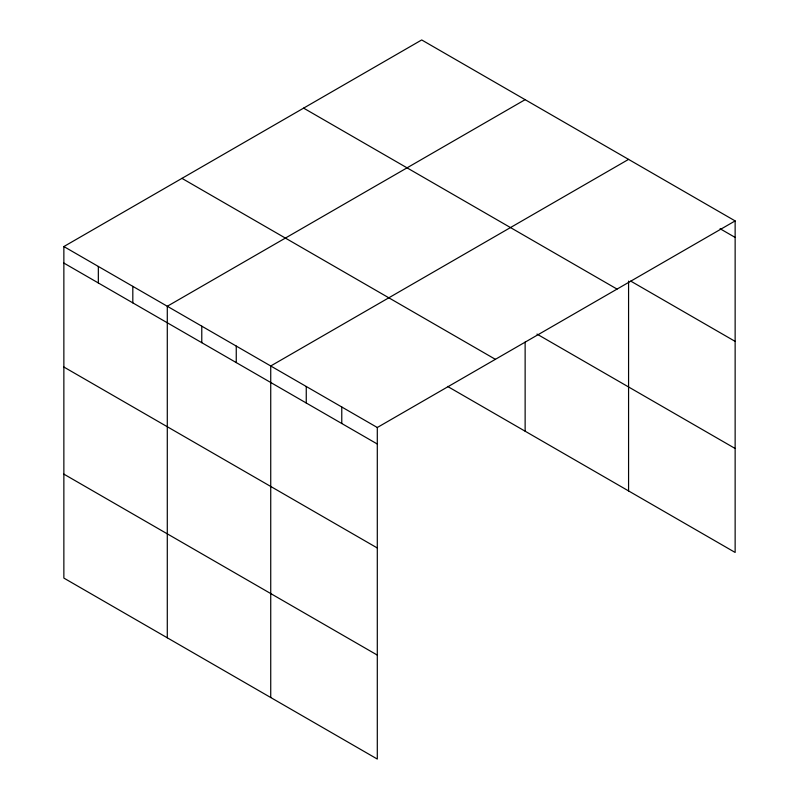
<?xml version="1.0" encoding="UTF-8"?>
<svg xmlns="http://www.w3.org/2000/svg" width="799" height="799" viewBox="0 0 799 799"><rect width="100%" height="100%" fill="white"/><g stroke="black" fill="none" stroke-linecap="round" stroke-linejoin="round"><path stroke-width="1.2" d="M735.14 220.914L377.298 427.505L377.298 759.05L63.86 578.086L63.86 246.551L421.702 39.95L735.14 220.914L735.14 552.449L447.56 386.416M525.133 99.665L167.291 306.267L167.291 637.802M628.573 159.381L270.731 365.982L270.731 697.527M720.069 228.724L735.14 237.423M630.721 281.098L735.14 341.383M303.61 108.125L617.048 289.088M536.988 334.092L735.14 448.489M181.952 178.367L495.39 359.33M63.86 246.551L377.298 427.505M63.86 263.061L377.298 444.014M63.86 367.021L377.298 547.984M63.86 474.127L377.298 655.09M628.573 281.098L628.573 490.926M525.133 342.102L525.133 431.21M341.772 407.001L341.772 423.51M306.257 386.496L306.257 403.006M236.254 346.077L236.254 362.586M201.777 326.172L201.777 342.681M132.814 286.362L132.814 302.871M98.337 266.457L98.337 282.966"/></g></svg>
